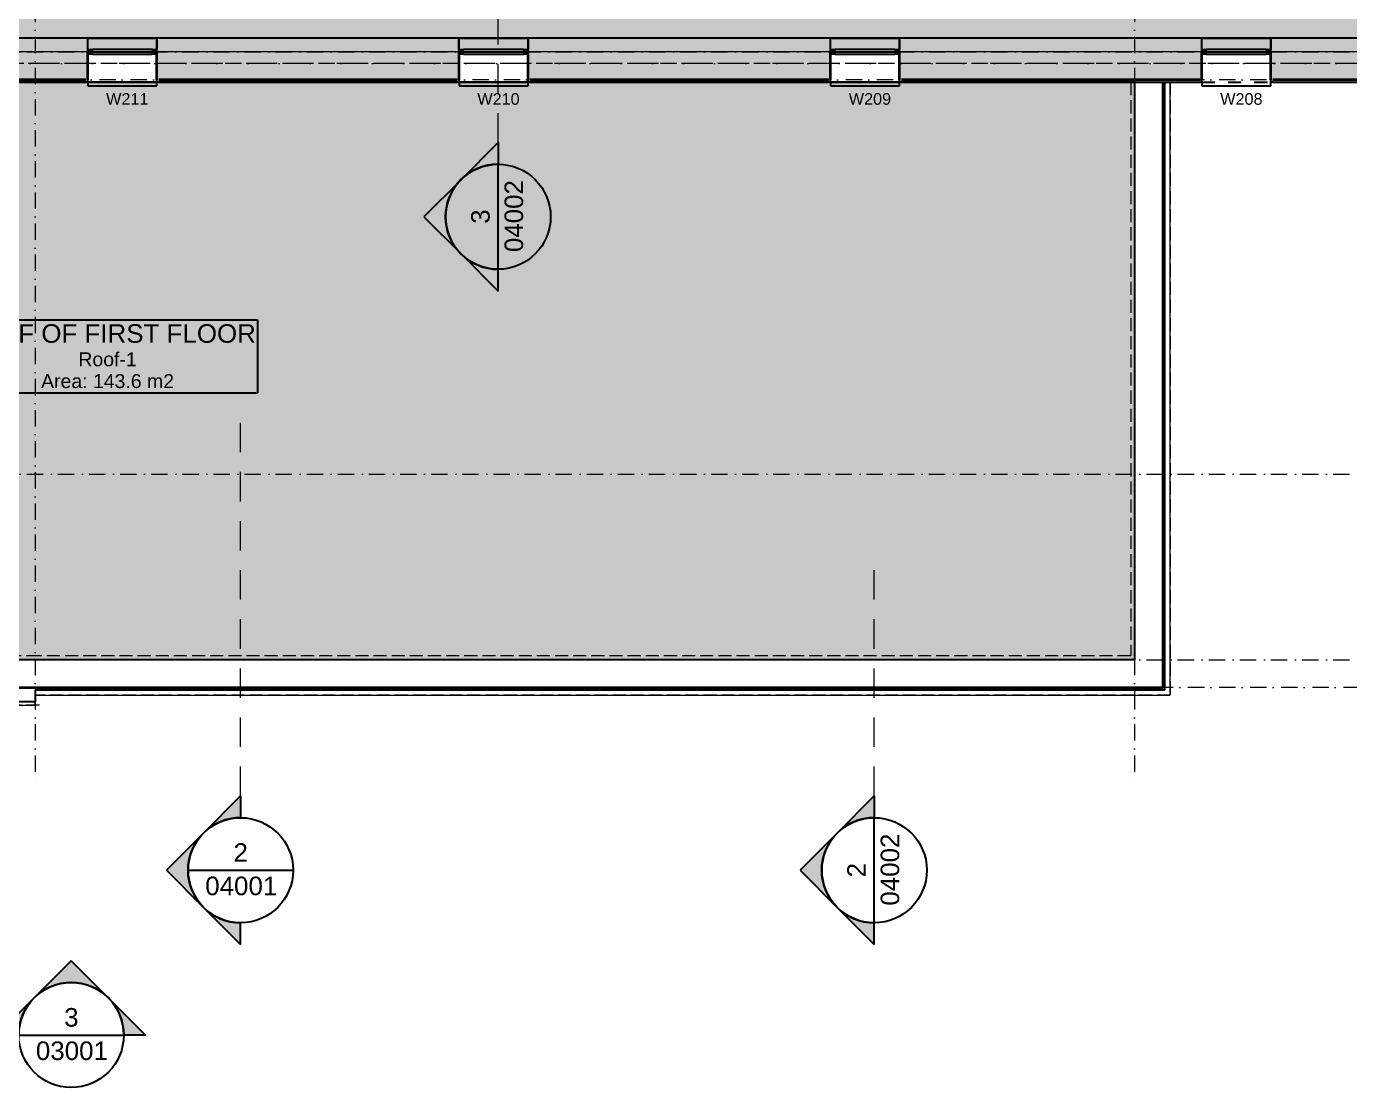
# Model space of a CAD drawing. Header units: millimetres. Extents: x -14278 to 103595, y -22378 to 34603.
# Drawn here: x 78146 to 92406, y -22378 to -10942 of the extents above; entities that cross this region are included whole.
import ezdxf
from ezdxf.enums import TextEntityAlignment as Align

# ---------------------------------------------------------------- set-up
doc = ezdxf.new("R2010")
doc.units = ezdxf.units.MM
doc.header["$MEASUREMENT"] = 0
for name, pattern in [('Dashed', [282.222223, 141.111112, -141.111112]), ('Dot & Dashed', [335.138881, 176.388884, -88.194442, 0, -70.555556]), ('Hidden Line', [195.611112, 141.111112, -54.5]), ('Long Dashed', [529.166651, 317.499995, -211.666656]), ('Wipeout_Contour', [1000, 0, -1000])]:
    doc.linetypes.add(name, pattern=pattern)
for name, color, linetype in [('A-Ee_40_20-M_GeneralFFAndEInternalFixed', 7, 'Continuous'), ('A-Zz_20_10_90-T_TextWindow', 7, 'Continuous'), ('A-Zz_60_50_30-P_MarkerElevation', 7, 'Continuous'), ('A-Zz_60_50_80-P_MarkerSection', 7, 'Continuous'), ('NewA-Ee_25_10-M_WallsExternal', 7, 'Continuous'), ('NewA-Ee_30_10-M_Roofs', 7, 'Continuous'), ('NewA-Ee_30_40-M_Floors', 7, 'Continuous'), ('NewA-SL-M_SpacesExternal', 7, 'Continuous'), ('NewA-SL-M_SpacesInternal', 7, 'Continuous'), ('NewA-Ss_30_25-M_CeilingAndSoffitSystems', 7, 'Continuous'), ('NewA-Zz_35_40_80-M_GridStructural', 7, 'Continuous'), ('NewA-Zz_50_90_00-M_GrossInternal', 7, 'Continuous'), ('NewA-Zz_60_50_90-P_VoidOpening', 7, 'Continuous')]:
    doc.layers.add(name, color=color, linetype=linetype)
doc.styles.add('GENERATED_STYLE_1', font='')
doc.styles.get('GENERATED_STYLE_1').set_extended_font_data('Arial')

# ---------------------------------------------------------------- blocks, each defined once
blk = doc.blocks.new('Beam_9_2', base_point=(90090, -17767))
at = {"layer": 'NewA-Ee_25_10-M_WallsExternal', "linetype": 'Continuous'}
for p, q in [((90090, -11542), (70390, -11542)), ((90090, -11542), (90090, -17767)), ((90090, -17767), (70390, -17767))]:
    blk.add_line(p, q, dxfattribs=at)
at = {"layer": 'NewA-Ee_25_10-M_WallsExternal', "color": 251, "linetype": 'Dot & Dashed', "lineweight": 13}
blk.add_line((90090, -17767), (70390, -17767), dxfattribs=at)
blk = doc.blocks.new('Slab_29_2', base_point=(94290, -11217))
at = {"layer": 'NewA-Ee_30_40-M_Floors', "linetype": 'Continuous', "lineweight": 13}
blk.add_hatch(color=254, dxfattribs=at).paths.add_polyline_path([(94290, -11217), (94290, -4920), (96739, -4920), (96739, -2668), (62190, -2668), (62190, -11217)])
at = {"layer": 'NewA-Ee_30_40-M_Floors', "color": 6, "linetype": 'Continuous', "lineweight": 13, "flags": 128}
blk.add_lwpolyline([(94290, -11217), (62190, -11217), (62190, -2668), (96739, -2668), (96739, -4920), (94290, -4920)], close=True, dxfattribs=at)
blk = doc.blocks.new('HALL_217_37_2', base_point=(65774, -10381))
at = {"layer": 'NewA-SL-M_SpacesInternal', "color": 253, "linetype": 'Continuous', "lineweight": 13}
blk.add_line((67539, -11067), (94290, -11067), dxfattribs=at)
at = {"layer": 'NewA-SL-M_SpacesInternal', "color": 5, "lineweight": 70, "style": 'GENERATED_STYLE_1'}
for tag, height, p in [('ROOM_NAME', 200, (65774, -10073)), ('ROOM_NUMBER', 150, (65774, -10376)), ('adj_text', 150, (65774, -10612))]:
    blk.add_attdef(tag, text='', height=height, dxfattribs=at).set_placement(p, align=Align.TOP_CENTER)
blk = doc.blocks.new('ROOF OF FIRST FLOOR_Roof-1_48_2', base_point=(79020, -14460))
at = {"layer": 'NewA-SL-M_SpacesExternal', "color": 253, "linetype": 'Continuous', "lineweight": 13}
for p, q in [((90473, -11542), (68014, -11542)), ((90473, -18150), (90473, -11542)), ((78240, -18257), (78240, -18150)), ((78240, -18150), (90473, -18150)), ((69899, -18257), (78240, -18257))]:
    blk.add_line(p, q, dxfattribs=at)
at = {"layer": 'NewA-SL-M_SpacesExternal', "linetype": 'Continuous'}
for p, q in [((77403, -14106), (80637, -14106)), ((80637, -14106), (80637, -14420)), ((80637, -14420), (80637, -14656)), ((80637, -14656), (80637, -14892)), ((77403, -14892), (80637, -14892))]:
    blk.add_line(p, q, dxfattribs=at)
at = {"layer": 'NewA-SL-M_SpacesExternal', "color": 5, "lineweight": 70, "style": 'GENERATED_STYLE_1'}
for tag, height, p in [('ROOM_NAME', 200, (79020, -14152)), ('ROOM_NUMBER', 150, (79020, -14455)), ('adj_text', 150, (79020, -14690))]:
    blk.add_attdef(tag, text='', height=height, dxfattribs=at).set_placement(p, align=Align.TOP_CENTER)
blk = doc.blocks.new('Slab_46_2', base_point=(94290, -11067))
at = {"layer": 'NewA-Ss_30_25-M_CeilingAndSoffitSystems', "linetype": 'Continuous', "lineweight": 0}
blk.add_hatch(color=255, dxfattribs=at).paths.add_polyline_path([(94290, -11067), (94290, -9772), (66013, -9772), (66013, -7311), (64713, -7311), (64713, -11072)])
at = {"layer": 'NewA-Ss_30_25-M_CeilingAndSoffitSystems', "color": 6, "linetype": 'Continuous', "lineweight": 13, "flags": 128}
blk.add_lwpolyline([(94290, -11067), (64713, -11072), (64713, -7311), (66013, -7311), (66013, -9772), (94290, -9772)], close=True, dxfattribs=at)
blk = doc.blocks.new('Window 19_4')
at = {"layer": 'NewA-Ee_25_10-M_WallsExternal', "linetype": 'Continuous', "lineweight": 13}
for points in [[(-372, 0), (-372, -50), (-322, -50), (-322, 0)], [(372, -50), (372, 0), (322, 0), (322, -50)]]:
    blk.add_hatch(color=104, dxfattribs=at).paths.add_polyline_path(points)
at = {"layer": 'NewA-Ee_25_10-M_WallsExternal', "linetype": 'Continuous'}
for p, q in [((-372, 300), (-372, 340)), ((-372, 340), (372, 340)), ((372, 340), (372, 300)), ((-322, 0), (322, 0)), ((-372, -25), (-372, -50)), ((-322, -25), (322, -25)), ((322, -50), (-322, -50)), ((372, -25), (372, -50)), ((-372, -175), (372, -175))]:
    blk.add_line(p, q, dxfattribs=at)
at = {"layer": 'NewA-Ee_25_10-M_WallsExternal', "linetype": 'Dashed'}
blk.add_line((-372, 300), (372, 300), dxfattribs=at)
at = {"layer": 'NewA-Ee_25_10-M_WallsExternal', "color": 24, "linetype": 'Continuous', "lineweight": 13}
for p, q in [((-372, 0), (-322, 0)), ((-322, 0), (-322, -50)), ((322, -50), (322, 0)), ((322, 0), (372, 0)), ((-322, -50), (-372, -50)), ((372, -50), (322, -50))]:
    blk.add_line(p, q, dxfattribs=at)
at = {"layer": 'NewA-Ee_25_10-M_WallsExternal', "color": 92, "linetype": 'Continuous', "lineweight": 35}
for p, q in [((-372, 0), (-372, -25)), ((372, 0), (372, -25))]:
    blk.add_line(p, q, dxfattribs=at)
blk = doc.blocks.new('Wall_71_2', base_point=(96890, -11217))
at = {"layer": 'NewA-Ee_25_10-M_WallsExternal', "linetype": 'Continuous', "lineweight": 13}
for points in [[(78794, -11067), (75561, -11067), (75561, -11083), (78794, -11083)], [(75561, -11147), (78794, -11147), (78794, -11083), (75561, -11083)], [(78794, -11067), (78794, -11192), (78807, -11192), (78807, -11067)], [(79564, -11067), (79551, -11067), (79551, -11192), (79564, -11192)], [(79564, -11083), (82795, -11083), (82795, -11067), (79564, -11067)], [(79564, -11147), (82795, -11147), (82795, -11083), (79564, -11083)], [(82795, -11067), (82795, -11192), (82808, -11192), (82808, -11067)], [(83565, -11067), (83552, -11067), (83552, -11192), (83565, -11192)], [(86798, -11067), (83565, -11067), (83565, -11083), (86798, -11083)], [(83565, -11147), (86798, -11147), (86798, -11083), (83565, -11083)], [(86798, -11067), (86798, -11192), (86811, -11192), (86811, -11067)], [(87568, -11067), (87555, -11067), (87555, -11192), (87568, -11192)], [(90802, -11067), (87568, -11067), (87568, -11083), (90802, -11083)], [(87568, -11147), (90802, -11147), (90802, -11083), (87568, -11083)], [(90802, -11067), (90802, -11192), (90815, -11192), (90815, -11067)], [(91572, -11067), (91559, -11067), (91559, -11192), (91572, -11192)], [(96739, -11067), (91572, -11067), (91572, -11083), (96756, -11083)], [(91572, -11147), (96819, -11147), (96756, -11083), (91572, -11083)], [(75561, -11192), (75548, -11192), (75548, -11217), (78807, -11217), (78807, -11192), (78794, -11192), (78794, -11147), (75561, -11147)], [(75548, -11217), (75548, -11242), (75568, -11242), (75568, -11517), (78787, -11517), (78787, -11242), (78807, -11242), (78807, -11217)], [(78787, -11542), (78807, -11542), (78807, -11242), (78787, -11242)], [(79551, -11217), (82808, -11217), (82808, -11192), (82795, -11192), (82795, -11147), (79564, -11147), (79564, -11192), (79551, -11192)], [(79551, -11242), (79571, -11242), (79571, -11517), (82788, -11517), (82788, -11242), (82808, -11242), (82808, -11217), (79551, -11217)], [(79571, -11542), (79571, -11242), (79551, -11242), (79551, -11542)], [(82788, -11542), (82808, -11542), (82808, -11242), (82788, -11242)], [(83565, -11192), (83552, -11192), (83552, -11217), (86811, -11217), (86811, -11192), (86798, -11192), (86798, -11147), (83565, -11147)], [(83552, -11242), (83572, -11242), (83572, -11517), (86791, -11517), (86791, -11242), (86811, -11242), (86811, -11217), (83552, -11217)], [(83572, -11542), (83572, -11242), (83552, -11242), (83552, -11542)], [(86791, -11542), (86811, -11542), (86811, -11242), (86791, -11242)], [(87555, -11192), (87555, -11217), (90815, -11217), (90815, -11192), (90802, -11192), (90802, -11147), (87568, -11147), (87568, -11192)], [(87555, -11217), (87555, -11242), (87576, -11242), (87576, -11517), (90795, -11517), (90795, -11242), (90815, -11242), (90815, -11217)], [(87576, -11542), (87576, -11242), (87555, -11242), (87555, -11542)], [(90795, -11542), (90815, -11542), (90815, -11242), (90795, -11242)], [(91559, -11192), (91559, -11217), (96890, -11217), (96819, -11147), (91572, -11147), (91572, -11192)], [(96890, -11217), (91559, -11217), (91559, -11242), (91579, -11242), (91579, -11517), (97190, -11517)], [(91579, -11542), (91579, -11242), (91559, -11242), (91559, -11542)], [(78787, -11522), (75568, -11522), (75568, -11542), (78787, -11542)], [(82788, -11522), (79571, -11522), (79571, -11542), (82788, -11542)], [(86791, -11522), (83572, -11522), (83572, -11542), (86791, -11542)], [(90795, -11522), (87576, -11522), (87576, -11542), (90795, -11542)], [(97194, -11522), (91579, -11522), (91579, -11542), (97214, -11542)]]:
    blk.add_hatch(color=6, dxfattribs=at).paths.add_polyline_path(points)
at = {"layer": 'NewA-Ee_25_10-M_WallsExternal', "linetype": 'Continuous'}
for p, q in [((78794, -11067), (78807, -11067)), ((78807, -11083), (78807, -11067)), ((78807, -11147), (78807, -11083)), ((79564, -11067), (79551, -11067)), ((79551, -11083), (79551, -11067)), ((79551, -11147), (79551, -11083)), ((82795, -11067), (82808, -11067)), ((82808, -11083), (82808, -11067)), ((82808, -11147), (82808, -11083)), ((83565, -11067), (83552, -11067)), ((83552, -11083), (83552, -11067)), ((83552, -11147), (83552, -11083)), ((86798, -11067), (86811, -11067)), ((86811, -11083), (86811, -11067)), ((86811, -11147), (86811, -11083)), ((87568, -11067), (87555, -11067)), ((87555, -11083), (87555, -11067)), ((87555, -11147), (87555, -11083)), ((90802, -11067), (90815, -11067)), ((90815, -11083), (90815, -11067)), ((90815, -11147), (90815, -11083)), ((91572, -11067), (91559, -11067)), ((91559, -11083), (91559, -11067)), ((91559, -11147), (91559, -11083)), ((78807, -11192), (78807, -11147)), ((78807, -11217), (78807, -11192)), ((79551, -11192), (79551, -11147)), ((79551, -11217), (79551, -11192)), ((82808, -11192), (82808, -11147)), ((82808, -11217), (82808, -11192)), ((83552, -11192), (83552, -11147)), ((83552, -11217), (83552, -11192)), ((86811, -11192), (86811, -11147)), ((86811, -11217), (86811, -11192)), ((87555, -11192), (87555, -11147)), ((87555, -11217), (87555, -11192)), ((90815, -11192), (90815, -11147)), ((90815, -11217), (90815, -11192)), ((91559, -11192), (91559, -11147)), ((91559, -11217), (91559, -11192)), ((78787, -11522), (75568, -11522)), ((78787, -11542), (78807, -11542)), ((78807, -11542), (78807, -11522)), ((79551, -11542), (79551, -11522)), ((79571, -11542), (79551, -11542)), ((82788, -11522), (79571, -11522)), ((82788, -11542), (82808, -11542)), ((82808, -11542), (82808, -11522)), ((83552, -11542), (83552, -11522)), ((83572, -11542), (83552, -11542)), ((86791, -11522), (83572, -11522)), ((86791, -11542), (86811, -11542)), ((86811, -11542), (86811, -11522)), ((87555, -11542), (87555, -11522)), ((87576, -11542), (87555, -11542)), ((90795, -11522), (87576, -11522)), ((90795, -11542), (90815, -11542)), ((90815, -11542), (90815, -11522)), ((91559, -11542), (91559, -11522)), ((91579, -11542), (91559, -11542)), ((97194, -11522), (91579, -11522))]:
    blk.add_line(p, q, dxfattribs=at)
at = {"layer": 'NewA-Ee_25_10-M_WallsExternal', "color": 92, "linetype": 'Continuous', "lineweight": 35}
for p, q in [((78807, -11242), (78807, -11217)), ((78807, -11517), (78807, -11242)), ((79551, -11242), (79551, -11217)), ((79551, -11517), (79551, -11242)), ((82808, -11242), (82808, -11217)), ((82808, -11517), (82808, -11242)), ((83552, -11242), (83552, -11217)), ((83552, -11517), (83552, -11242)), ((86811, -11242), (86811, -11217)), ((86811, -11517), (86811, -11242)), ((87555, -11242), (87555, -11217)), ((87555, -11517), (87555, -11242)), ((90815, -11242), (90815, -11217)), ((90815, -11517), (90815, -11242)), ((91559, -11242), (91559, -11217)), ((91559, -11517), (91559, -11242)), ((78787, -11517), (75568, -11517)), ((82788, -11517), (79571, -11517)), ((86791, -11517), (83572, -11517)), ((90795, -11517), (87576, -11517)), ((97190, -11517), (91579, -11517))]:
    blk.add_line(p, q, dxfattribs=at)
at = {"layer": 'NewA-Ee_25_10-M_WallsExternal', "linetype": 'Continuous', "flags": 128}
for points in [[(78794, -11067), (75561, -11067)], [(82795, -11067), (79564, -11067)], [(86798, -11067), (83565, -11067)], [(90802, -11067), (87568, -11067)], [(94290, -11067), (91572, -11067)], [(75568, -11542), (78787, -11542)], [(79571, -11542), (82788, -11542)], [(83572, -11542), (86791, -11542)], [(87576, -11542), (90795, -11542)], [(91579, -11542), (97214, -11542)]]:
    blk.add_lwpolyline(points, dxfattribs=at)
at = {"layer": 'NewA-Ee_25_10-M_WallsExternal', "linetype": 'Continuous', "xscale": -1, "zscale": 1000, "rotation": 180}
for p in [(79179, -11242), (83180, -11242), (87183, -11242), (91187, -11242)]:
    blk.add_blockref('Window 19_4', p, dxfattribs=at)
blk = doc.blocks.new('Wall_73_2', base_point=(70390, -17767))
at = {"color": 254, "linetype": 'Wipeout_Contour', "lineweight": 0, "ltscale": 305507.926298}
blk.add_wipeout([(78240, -17767), (70390, -17767), (70089, -18067), (78240, -18067)], dxfattribs=at).dxf.layer = 'NewA-Ee_25_10-M_WallsExternal'
at = {"layer": 'NewA-Ee_25_10-M_WallsExternal', "linetype": 'Continuous', "flags": 128}
blk.add_lwpolyline([(78240, -17767), (70390, -17767)], dxfattribs=at)
at = {"color": 254, "linetype": 'Wipeout_Contour', "lineweight": 0, "ltscale": 305282.426731}
blk.add_wipeout([(78240, -18072), (70085, -18072), (69940, -18217), (78240, -18217)], dxfattribs=at).dxf.layer = 'NewA-Ee_25_10-M_WallsExternal'
at = {"layer": 'NewA-Ee_25_10-M_WallsExternal', "linetype": 'Continuous'}
for p, q in [((78240, -18072), (70085, -18072)), ((78240, -18067), (70089, -18067))]:
    blk.add_line(p, q, dxfattribs=at)
at = {"layer": 'NewA-Ee_25_10-M_WallsExternal', "linetype": 'Continuous', "flags": 128}
for points in [[(78240, -18092), (78240, -18217)], [(69940, -18217), (78240, -18217)]]:
    blk.add_lwpolyline(points, dxfattribs=at)
blk = doc.blocks.new('Wall_74_2', base_point=(90090, -17767))
at = {"color": 254, "linetype": 'Wipeout_Contour', "lineweight": 0, "ltscale": 365951.762167}
blk.add_wipeout([(90090, -11542), (90090, -17767), (90390, -18067), (90390, -11542)], dxfattribs=at).dxf.layer = 'NewA-Ee_25_10-M_WallsExternal'
at = {"layer": 'NewA-Ee_25_10-M_WallsExternal', "linetype": 'Continuous', "flags": 128}
blk.add_lwpolyline([(90090, -11542), (90090, -17767)], dxfattribs=at)
at = {"color": 254, "linetype": 'Wipeout_Contour', "lineweight": 0, "ltscale": 366666.380504}
blk.add_wipeout([(90394, -11542), (90394, -18072), (90414, -18092), (90414, -11542)], dxfattribs=at).dxf.layer = 'NewA-Ee_25_10-M_WallsExternal'
at = {"layer": 'NewA-Ee_25_10-M_WallsExternal', "linetype": 'Continuous'}
for p, q in [((90390, -11542), (90390, -18067)), ((90394, -11542), (90394, -18072))]:
    blk.add_line(p, q, dxfattribs=at)
at = {"layer": 'NewA-Ee_25_10-M_WallsExternal', "linetype": 'Continuous', "flags": 128}
for points in [[(90090, -11542), (90390, -11542)], [(90394, -11542), (90414, -11542)], [(90414, -18092), (90414, -11542)]]:
    blk.add_lwpolyline(points, dxfattribs=at)
blk = doc.blocks.new('Wall_132_2', base_point=(78240, -17767))
at = {"color": 254, "linetype": 'Wipeout_Contour', "lineweight": 0, "ltscale": 344532.434043}
blk.add_wipeout([(90090, -17767), (78240, -17767), (78240, -18067), (90390, -18067)], dxfattribs=at).dxf.layer = 'NewA-Ee_25_10-M_WallsExternal'
at = {"layer": 'NewA-Ee_25_10-M_WallsExternal', "linetype": 'Continuous', "flags": 128}
blk.add_lwpolyline([(90090, -17767), (78240, -17767)], dxfattribs=at)
at = {"color": 254, "linetype": 'Wipeout_Contour', "lineweight": 0, "ltscale": 344993.659431}
blk.add_wipeout([(90394, -18072), (78240, -18072), (78240, -18092), (90414, -18092)], dxfattribs=at).dxf.layer = 'NewA-Ee_25_10-M_WallsExternal'
at = {"layer": 'NewA-Ee_25_10-M_WallsExternal', "linetype": 'Continuous'}
for p, q in [((90390, -18067), (78240, -18067)), ((90394, -18072), (78240, -18072))]:
    blk.add_line(p, q, dxfattribs=at)
at = {"layer": 'NewA-Ee_25_10-M_WallsExternal', "linetype": 'Continuous', "flags": 128}
blk.add_lwpolyline([(78240, -18092), (90414, -18092)], dxfattribs=at)
blk = doc.blocks.new('Standard grid marker')
at = {"layer": 'NewA-Zz_35_40_80-M_GridStructural', "color": 6, "linetype": 'Dot & Dashed', "lineweight": 13}
for p, q in [((1000, 0), (18131, 0)), ((18131, 0), (19131, 0)), ((1000, 0), (0, 0))]:
    blk.add_line(p, q, dxfattribs=at)
at = {"layer": 'NewA-Zz_35_40_80-M_GridStructural', "linetype": 'Continuous'}
blk.add_circle((-250, 0), 250, dxfattribs=at)
at = {"layer": 'NewA-Zz_35_40_80-M_GridStructural', "color": 6, "linetype": 'Dot & Dashed', "lineweight": 13}
blk.add_point((1000, 0), dxfattribs=at)
blk.add_point((1000, 0), dxfattribs=at)
at = {"layer": 'NewA-Zz_35_40_80-M_GridStructural', "style": 'GENERATED_STYLE_1'}
blk.add_attdef('AC_MarkerText_1', text='', height=250, rotation=90, dxfattribs=at).set_placement((-250, 14), align=Align.MIDDLE_CENTER)
blk = doc.blocks.new('Standard grid marker_2')
at = {"layer": 'NewA-Zz_35_40_80-M_GridStructural', "color": 6, "linetype": 'Dot & Dashed', "lineweight": 13}
blk.add_line((1000, 0), (40176, 0), dxfattribs=at)
at = {"layer": 'NewA-Zz_35_40_80-M_GridStructural', "style": 'GENERATED_STYLE_1'}
blk.add_attdef('AC_MarkerText_1', text='', height=250, dxfattribs=at).set_placement((41426, 14), align=Align.MIDDLE_CENTER)
blk = doc.blocks.new('Standard grid marker_4')
at = {"layer": 'NewA-Zz_35_40_80-M_GridStructural', "color": 6, "linetype": 'Dot & Dashed', "lineweight": 13}
blk.add_line((1000, 0), (40176, 0), dxfattribs=at)
blk = doc.blocks.new('Beam_12_2', base_point=(90090, -17767))
at = {"layer": 'NewA-Ee_25_10-M_WallsExternal', "color": 6, "linetype": 'Hidden Line', "lineweight": 13}
for p, q in [((90048, -17725), (78240, -17725)), ((90473, -18150), (78240, -18150))]:
    blk.add_line(p, q, dxfattribs=at)
at = {"layer": 'NewA-Ee_25_10-M_WallsExternal', "color": 251, "linetype": 'Dot & Dashed', "lineweight": 13}
blk.add_line((90090, -17767), (78240, -17767), dxfattribs=at)
blk = doc.blocks.new('Beam_13_2', base_point=(90090, -11542))
at = {"layer": 'NewA-Ee_25_10-M_WallsExternal', "color": 6, "linetype": 'Hidden Line', "lineweight": 13}
for p, q in [((90048, -11542), (90048, -17725)), ((90048, -11542), (90473, -11542)), ((90473, -11542), (90473, -18150))]:
    blk.add_line(p, q, dxfattribs=at)
at = {"layer": 'NewA-Ee_25_10-M_WallsExternal', "color": 251, "linetype": 'Dot & Dashed', "lineweight": 13}
blk.add_line((90090, -11542), (90090, -17767), dxfattribs=at)
blk = doc.blocks.new('Beam_15_2', base_point=(78285, -17767))
at = {"layer": 'NewA-Ee_25_10-M_WallsExternal', "color": 251, "linetype": 'Dot & Dashed', "lineweight": 13}
blk.add_line((78285, -17767), (70390, -17767), dxfattribs=at)
at = {"layer": 'NewA-Ee_25_10-M_WallsExternal', "color": 6, "linetype": 'Hidden Line', "lineweight": 13}
for p, q in [((78285, -17725), (70431, -17725)), ((78285, -18257), (69899, -18257))]:
    blk.add_line(p, q, dxfattribs=at)
blk = doc.blocks.new('Beam_16_2', base_point=(96890, -11217))
at = {"layer": 'NewA-Ee_30_10-M_Roofs', "color": 251, "linetype": 'Dot & Dashed', "lineweight": 13}
blk.add_line((96890, -11217), (62040, -11217), dxfattribs=at)
at = {"layer": 'NewA-Ee_30_10-M_Roofs', "color": 6, "linetype": 'Hidden Line', "lineweight": 13}
blk.add_line((96890, -11217), (62040, -11217), dxfattribs=at)
blk = doc.blocks.new('Cutting Plane_15_2', base_point=(83229, -12994))
at = {"layer": 'A-Zz_60_50_80-P_MarkerSection', "linetype": 'Continuous'}
for points in [[(83229, -12194), (83229, -12428, 0.198912), (82829, -12594)], [(82829, -13394, -0.414214), (82829, -12594), (82429, -12994)], [(83229, -13794), (83229, -13559, -0.198912), (82829, -13394)]]:
    blk.add_hatch(color=256, dxfattribs=at).paths.add_polyline_path(points)
at = {"layer": 'A-Zz_60_50_80-P_MarkerSection', "color": 6, "linetype": 'Long Dashed', "lineweight": 13}
blk.add_line((83229, -12194), (83229, -10381), dxfattribs=at)
at = {"layer": 'A-Zz_60_50_80-P_MarkerSection', "linetype": 'Continuous'}
for p, q in [((82829, -12594), (83229, -12194)), ((83229, -12194), (83229, -12428)), ((83229, -13559), (83229, -12428)), ((82829, -12594), (82429, -12994)), ((82429, -12994), (82829, -13394)), ((82829, -13394), (83229, -13794)), ((83229, -13794), (83229, -13559))]:
    blk.add_line(p, q, dxfattribs=at)
blk.add_circle((83229, -12994), 566, dxfattribs=at)
for start, end in [(90, 135), (135, 225), (225, 270)]:
    blk.add_arc((83229, -12994), 566, start, end, dxfattribs=at)
at = {"layer": 'A-Zz_60_50_80-P_MarkerSection', "char_height": 200, "attachment_point": 7, "rotation": 90, "style": 'GENERATED_STYLE_1'}
for s, insert in [('\\A1;{\\fArial|b0|i0|c0|p34;04002}', (83501, -13375)), ('\\A1;{\\fArial|b0|i0|c0|p34;3}', (83141, -13070))]:
    blk.add_mtext(s, dxfattribs=dict(at, insert=insert))
blk = doc.blocks.new('Cutting Plane_17_2', base_point=(87283, -20036))
at = {"layer": 'A-Zz_60_50_80-P_MarkerSection', "linetype": 'Continuous'}
for points in [[(87283, -19236), (87283, -19471, 0.198912), (86883, -19636)], [(86883, -20436, -0.414214), (86883, -19636), (86483, -20036)], [(87283, -20836), (87283, -20602, -0.198912), (86883, -20436)]]:
    blk.add_hatch(color=256, dxfattribs=at).paths.add_polyline_path(points)
at = {"layer": 'A-Zz_60_50_80-P_MarkerSection', "color": 6, "linetype": 'Long Dashed', "lineweight": 13}
blk.add_line((87283, -19236), (87283, -16624), dxfattribs=at)
at = {"layer": 'A-Zz_60_50_80-P_MarkerSection', "linetype": 'Continuous'}
for p, q in [((86883, -19636), (87283, -19236)), ((87283, -19236), (87283, -19471)), ((87283, -20602), (87283, -19471)), ((86883, -19636), (86483, -20036)), ((86483, -20036), (86883, -20436)), ((86883, -20436), (87283, -20836)), ((87283, -20836), (87283, -20602))]:
    blk.add_line(p, q, dxfattribs=at)
blk.add_circle((87283, -20036), 566, dxfattribs=at)
for start, end in [(90, 135), (135, 225), (225, 270)]:
    blk.add_arc((87283, -20036), 566, start, end, dxfattribs=at)
at = {"layer": 'A-Zz_60_50_80-P_MarkerSection', "char_height": 200, "attachment_point": 7, "rotation": 90, "style": 'GENERATED_STYLE_1'}
for s, insert in [('\\A1;{\\fArial|b0|i0|c0|p34;04002}', (87555, -20418)), ('\\A1;{\\fArial|b0|i0|c0|p34;2}', (87192, -20113))]:
    blk.add_mtext(s, dxfattribs=dict(at, insert=insert))
blk = doc.blocks.new('Elevation_8_2', base_point=(54227, -21813))
at = {"layer": 'A-Zz_60_50_30-P_MarkerElevation', "linetype": 'Continuous'}
for points in [[(78228, -21413, -0.414214), (79028, -21413), (78628, -21013)], [(77828, -21813), (78062, -21813, -0.198912), (78228, -21413)], [(79428, -21813), (79194, -21813, 0.198912), (79028, -21413)]]:
    blk.add_hatch(color=256, dxfattribs=at).paths.add_polyline_path(points)
for p, q in [((78628, -21013), (78228, -21413)), ((79028, -21413), (78628, -21013)), ((78228, -21413), (77828, -21813)), ((79028, -21413), (79428, -21813)), ((77828, -21813), (78062, -21813)), ((78062, -21813), (79194, -21813)), ((79428, -21813), (79194, -21813))]:
    blk.add_line(p, q, dxfattribs=at)
blk.add_circle((78628, -21813), 566, dxfattribs=at)
for start, end in [(45, 135), (135, 180), (0, 45)]:
    blk.add_arc((78628, -21813), 566, start, end, dxfattribs=at)
at = {"layer": 'A-Zz_60_50_30-P_MarkerElevation', "char_height": 200, "attachment_point": 7, "style": 'GENERATED_STYLE_1'}
for s, insert in [('\\A1;{\\fArial|b0|i0|c0|p34;3}', (78552, -21725)), ('\\A1;{\\fArial|b0|i0|c0|p34;03001}', (78247, -22085))]:
    blk.add_mtext(s, dxfattribs=dict(at, insert=insert))
blk = doc.blocks.new('Label_152_2', base_point=(90815, -11582))
at = {"layer": 'A-Zz_20_10_90-T_TextWindow', "insert": (91240, -11661), "char_height": 125, "attachment_point": 2, "style": 'GENERATED_STYLE_1'}
blk.add_mtext('\\fArial|b0|i0|c0|p34;W208\\fArial|b0|i0|c0|p34;\\fArial|b0|i0|c0|p34;\\fArial|b0|i0|c0|p34;\\fArial|b0|i0|c0|p34;\\fArial|b0|i0|c0|p34;\\fArial|b0|i0|c0|p34;\\fArial|b0|i0|c0|p34;\\fArial|b0|i0|c0|p34;\\fArial|b0|i0|c0|p34;\\fArial|b0|i0|c0|p34;\\fArial|b0|i0|c0|p34;\\fArial|b0|i0|c0|p34;\\fArial|b0|i0|c0|p34;\\fArial|b0|i0|c0|p34;\\fArial|b0|i0|c0|p34;\\fArial|b0|i0|c0|p34;\\fArial|b0|i0|c0|p34;\\fArial|b0|i0|c0|p34;\\fArial|b0|i0|c0|p34;\\fArial|b0|i0|c0|p34;\\fArial|b0|i0|c0|p34;\\fArial|b0|i0|c0|p34;\\fArial|b0|i0|c0|p34;\\fArial|b0|i0|c0|p34;\\fArial|b0|i0|c0|p34;\\fArial|b0|i0|c0|p34;\\fArial|b0|i0|c0|p34;\\fArial|b0|i0|c0|p34;\\fArial|b0|i0|c0|p34;}', dxfattribs=at)
blk = doc.blocks.new('Label_153_2', base_point=(86811, -11582))
at = {"layer": 'A-Zz_20_10_90-T_TextWindow', "insert": (87236, -11661), "char_height": 125, "attachment_point": 2, "style": 'GENERATED_STYLE_1'}
blk.add_mtext('\\fArial|b0|i0|c0|p34;W209\\fArial|b0|i0|c0|p34;\\fArial|b0|i0|c0|p34;\\fArial|b0|i0|c0|p34;\\fArial|b0|i0|c0|p34;\\fArial|b0|i0|c0|p34;\\fArial|b0|i0|c0|p34;\\fArial|b0|i0|c0|p34;\\fArial|b0|i0|c0|p34;\\fArial|b0|i0|c0|p34;\\fArial|b0|i0|c0|p34;\\fArial|b0|i0|c0|p34;\\fArial|b0|i0|c0|p34;\\fArial|b0|i0|c0|p34;\\fArial|b0|i0|c0|p34;\\fArial|b0|i0|c0|p34;\\fArial|b0|i0|c0|p34;\\fArial|b0|i0|c0|p34;\\fArial|b0|i0|c0|p34;\\fArial|b0|i0|c0|p34;\\fArial|b0|i0|c0|p34;\\fArial|b0|i0|c0|p34;\\fArial|b0|i0|c0|p34;\\fArial|b0|i0|c0|p34;\\fArial|b0|i0|c0|p34;\\fArial|b0|i0|c0|p34;\\fArial|b0|i0|c0|p34;\\fArial|b0|i0|c0|p34;\\fArial|b0|i0|c0|p34;\\fArial|b0|i0|c0|p34;}', dxfattribs=at)
blk = doc.blocks.new('Label_154_2', base_point=(82808, -11582))
at = {"layer": 'A-Zz_20_10_90-T_TextWindow', "insert": (83233, -11661), "char_height": 125, "attachment_point": 2, "style": 'GENERATED_STYLE_1'}
blk.add_mtext('\\fArial|b0|i0|c0|p34;W210\\fArial|b0|i0|c0|p34;\\fArial|b0|i0|c0|p34;\\fArial|b0|i0|c0|p34;\\fArial|b0|i0|c0|p34;\\fArial|b0|i0|c0|p34;\\fArial|b0|i0|c0|p34;\\fArial|b0|i0|c0|p34;\\fArial|b0|i0|c0|p34;\\fArial|b0|i0|c0|p34;\\fArial|b0|i0|c0|p34;\\fArial|b0|i0|c0|p34;\\fArial|b0|i0|c0|p34;\\fArial|b0|i0|c0|p34;\\fArial|b0|i0|c0|p34;\\fArial|b0|i0|c0|p34;\\fArial|b0|i0|c0|p34;\\fArial|b0|i0|c0|p34;\\fArial|b0|i0|c0|p34;\\fArial|b0|i0|c0|p34;\\fArial|b0|i0|c0|p34;\\fArial|b0|i0|c0|p34;\\fArial|b0|i0|c0|p34;\\fArial|b0|i0|c0|p34;\\fArial|b0|i0|c0|p34;\\fArial|b0|i0|c0|p34;\\fArial|b0|i0|c0|p34;\\fArial|b0|i0|c0|p34;\\fArial|b0|i0|c0|p34;\\fArial|b0|i0|c0|p34;}', dxfattribs=at)
blk = doc.blocks.new('Label_155_2', base_point=(78807, -11582))
at = {"layer": 'A-Zz_20_10_90-T_TextWindow', "insert": (79232, -11661), "char_height": 125, "attachment_point": 2, "style": 'GENERATED_STYLE_1'}
blk.add_mtext('\\fArial|b0|i0|c0|p34;W211\\fArial|b0|i0|c0|p34;\\fArial|b0|i0|c0|p34;\\fArial|b0|i0|c0|p34;\\fArial|b0|i0|c0|p34;\\fArial|b0|i0|c0|p34;\\fArial|b0|i0|c0|p34;\\fArial|b0|i0|c0|p34;\\fArial|b0|i0|c0|p34;\\fArial|b0|i0|c0|p34;\\fArial|b0|i0|c0|p34;\\fArial|b0|i0|c0|p34;\\fArial|b0|i0|c0|p34;\\fArial|b0|i0|c0|p34;\\fArial|b0|i0|c0|p34;\\fArial|b0|i0|c0|p34;\\fArial|b0|i0|c0|p34;\\fArial|b0|i0|c0|p34;\\fArial|b0|i0|c0|p34;\\fArial|b0|i0|c0|p34;\\fArial|b0|i0|c0|p34;\\fArial|b0|i0|c0|p34;\\fArial|b0|i0|c0|p34;\\fArial|b0|i0|c0|p34;\\fArial|b0|i0|c0|p34;\\fArial|b0|i0|c0|p34;\\fArial|b0|i0|c0|p34;\\fArial|b0|i0|c0|p34;\\fArial|b0|i0|c0|p34;\\fArial|b0|i0|c0|p34;}', dxfattribs=at)
blk = doc.blocks.new('Cutting Plane_22_2', base_point=(80453, -20036))
at = {"layer": 'A-Zz_60_50_80-P_MarkerSection', "linetype": 'Continuous'}
for points in [[(80453, 2348), (80453, 2114, 0.198912), (80053, 1948)], [(80053, 1948, 0.414214), (80053, 1148), (79653, 1548)], [(80453, 748), (80453, 982, -0.198912), (80053, 1148)], [(80453, -19236), (80453, -19471, 0.198912), (80053, -19636)], [(80053, -20436, -0.414214), (80053, -19636), (79653, -20036)], [(80453, -20836), (80453, -20602, -0.198912), (80053, -20436)]]:
    blk.add_hatch(color=256, dxfattribs=at).paths.add_polyline_path(points)
for p, q in [((80053, 1948), (80453, 2348)), ((80453, 2348), (80453, 2114)), ((79653, 1548), (80053, 1948)), ((80053, 1148), (79653, 1548)), ((81019, 1548), (79888, 1548)), ((80053, 1148), (80453, 748)), ((80453, 748), (80453, 982)), ((80053, -19636), (80453, -19236)), ((80453, -19236), (80453, -19471)), ((80053, -19636), (79653, -20036)), ((79653, -20036), (80053, -20436)), ((79888, -20036), (81019, -20036)), ((80053, -20436), (80453, -20836)), ((80453, -20836), (80453, -20602))]:
    blk.add_line(p, q, dxfattribs=at)
at = {"layer": 'A-Zz_60_50_80-P_MarkerSection', "color": 6, "linetype": 'Long Dashed', "lineweight": 13}
for p, q in [((80453, -3452), (80453, 748)), ((80453, -19236), (80453, -15036))]:
    blk.add_line(p, q, dxfattribs=at)
at = {"layer": 'A-Zz_60_50_80-P_MarkerSection', "linetype": 'Continuous'}
for centre in [(80453, 1548), (80453, -20036)]:
    blk.add_circle(centre, 566, dxfattribs=at)
for centre, start, end in [((80453, 1548), 90, 135), ((80453, 1548), 135, 225), ((80453, 1548), 225, 270), ((80453, -20036), 90, 135), ((80453, -20036), 135, 225), ((80453, -20036), 225, 270)]:
    blk.add_arc(centre, 566, start, end, dxfattribs=at)
at = {"layer": 'A-Zz_60_50_80-P_MarkerSection', "char_height": 200, "style": 'GENERATED_STYLE_1'}
for s, insert, attachment_point in [('\\A1;{\\fArial|b0|i0|c0|p34;2}', (80529, 1639), 9), ('\\A1;{\\fArial|b0|i0|c0|p34;04001}', (80835, 1276), 9), ('\\A1;{\\fArial|b0|i0|c0|p34;2}', (80377, -19945), 7), ('\\A1;{\\fArial|b0|i0|c0|p34;04001}', (80072, -20308), 7)]:
    blk.add_mtext(s, dxfattribs=dict(at, insert=insert, attachment_point=attachment_point))
blk = doc.blocks.new('Beam_18_2', base_point=(96890, -11341))
at = {"layer": 'NewA-Zz_60_50_90-P_VoidOpening', "color": 251, "linetype": 'Dot & Dashed', "lineweight": 13}
blk.add_line((96890, -11341), (62040, -11341), dxfattribs=at)
at = {"layer": 'NewA-Zz_60_50_90-P_VoidOpening', "color": 6, "linetype": 'Hidden Line', "lineweight": 13}
blk.add_line((96890, -11341), (62040, -11341), dxfattribs=at)

msp = doc.modelspace()

# ---------------------------------------------------------------- hatches: boundary and pattern name
at = {"layer": 'A-Ee_40_20-M_GeneralFFAndEInternalFixed', "linetype": 'Continuous', "lineweight": 13}
msp.add_hatch(color=9, dxfattribs=at).paths.add_polyline_path([(68014.4, -11542.2), (90089.5, -11542.2), (90089.5, -17767.3), (70389.5, -17767.3), (70389.5, -14675.5), (68014.4, -14675.5)])
at = {"layer": 'NewA-Zz_50_90_00-M_GrossInternal', "linetype": 'Continuous', "lineweight": 140}
msp.add_hatch(color=1, dxfattribs=at).paths.add_polyline_path([(62189.8, -2667.5), (96739.2, -2667.5), (96739.2, -11067), (67539.2, -11067), (67539.2, -15617), (64089.8, -15617), (64089.8, -11067), (62189.8, -11067)])

# ---------------------------------------------------------------- linework, layer by layer
at = {"layer": 'A-Ee_40_20-M_GeneralFFAndEInternalFixed', "linetype": 'Continuous', "flags": 128}
msp.add_lwpolyline([(68014.4, -11542.2), (90089.5, -11542.2), (90089.5, -17767.3), (70389.5, -17767.3), (70389.5, -14675.5), (68014.4, -14675.5)], close=True, dxfattribs=at)
at = {"layer": 'NewA-Zz_50_90_00-M_GrossInternal', "linetype": 'Continuous', "flags": 128}
msp.add_lwpolyline([(62189.8, -2667.5), (96739.2, -2667.5), (96739.2, -11067), (67539.2, -11067), (67539.2, -15617), (64089.8, -15617), (64089.8, -11067), (62189.8, -11067)], close=True, dxfattribs=at)

# ---------------------------------------------------------------- block references
at = {"layer": 'A-Zz_20_10_90-T_TextWindow', "color": 6, "linetype": 'Continuous', "lineweight": 13}
for name, p in [('Label_155_2', (78806.9, -11582.2)), ('Label_154_2', (82808.1, -11582.2)), ('Label_153_2', (86811.4, -11582.2)), ('Label_152_2', (90814.8, -11582.2))]:
    msp.add_blockref(name, p, dxfattribs=at)
at = {"layer": 'A-Zz_60_50_30-P_MarkerElevation', "color": 82, "lineweight": 13}
msp.add_blockref('Elevation_8_2', (54226.9, -21812.7), dxfattribs=at)
at = {"layer": 'A-Zz_60_50_80-P_MarkerSection', "color": 6, "lineweight": 13}
msp.add_blockref('Cutting Plane_15_2', (83229.2, -12993.7), dxfattribs=at)
at = {"layer": 'NewA-Ee_25_10-M_WallsExternal', "color": 92, "lineweight": 35}
msp.add_blockref('Wall_71_2', (96889.5, -11217.3), dxfattribs=at)
at = {"layer": 'NewA-Ee_25_10-M_WallsExternal', "color": 6, "lineweight": 13}
msp.add_blockref('Beam_9_2', (90089.5, -17767.3), dxfattribs=at)
at = {"layer": 'NewA-Ee_30_10-M_Roofs', "color": 6, "lineweight": 13}
msp.add_blockref('Beam_16_2', (96889.5, -11217.3), dxfattribs=at)
at = {"layer": 'NewA-Ee_30_40-M_Floors', "color": 6, "linetype": 'Continuous', "lineweight": 13}
msp.add_blockref('Slab_29_2', (94289.5, -11216.8), dxfattribs=at)
at = {"layer": 'NewA-SL-M_SpacesExternal', "linetype": 'Continuous'}
msp.add_blockref('ROOF OF FIRST FLOOR_Roof-1_48_2', (79019.7, -14459.6), dxfattribs=at).add_auto_attribs({'ROOM_NAME': 'ROOF OF FIRST FLOOR', 'ROOM_NUMBER': 'Roof-1', 'adj_text': 'Area: 143.6 m2'})
at = {"layer": 'NewA-SL-M_SpacesInternal', "linetype": 'Continuous'}
msp.add_blockref('HALL_217_37_2', (65773.5, -10381.3), dxfattribs=at)
at = {"layer": 'NewA-Ss_30_25-M_CeilingAndSoffitSystems', "color": 6, "linetype": 'Continuous', "lineweight": 13}
msp.add_blockref('Slab_46_2', (94289.5, -11067), dxfattribs=at)
at = {"layer": 'NewA-Zz_35_40_80-M_GridStructural', "color": 1, "linetype": 'Continuous', "lineweight": 18, "zscale": 1000}
msp.add_blockref('Standard grid marker_2', (60387.2, -11217.3), dxfattribs=at)
at = {"layer": 'NewA-Zz_60_50_90-P_VoidOpening', "color": 6, "lineweight": 13}
msp.add_blockref('Beam_18_2', (96889.5, -11340.6), dxfattribs=at)

# ---------------------------------------------------------------- next in the draw order: block references
at = {"layer": 'NewA-Ee_25_10-M_WallsExternal', "color": 92, "lineweight": 35}
for name, p in [('Wall_74_2', (90089.5, -17767.3)), ('Wall_73_2', (70389.5, -17767.3))]:
    msp.add_blockref(name, p, dxfattribs=at)

# ---------------------------------------------------------------- next in the draw order: block references
msp.add_blockref('Wall_132_2', (78239.5, -17767.3), dxfattribs=at)
at = {"layer": 'NewA-Zz_35_40_80-M_GridStructural', "color": 1, "linetype": 'Continuous', "lineweight": 18, "zscale": 1000, "rotation": 180}
msp.add_blockref('Standard grid marker_4', (101562.8, -11517.3), dxfattribs=at)
at = {"layer": 'NewA-Zz_35_40_80-M_GridStructural', "color": 1, "linetype": 'Continuous', "lineweight": 18, "zscale": 1000}
msp.add_blockref('Standard grid marker_2', (60387.2, -15767.3), dxfattribs=at)

# ---------------------------------------------------------------- next in the draw order: block references
at = {"layer": 'A-Zz_60_50_80-P_MarkerSection', "color": 6, "lineweight": 13}
for name, p in [('Cutting Plane_22_2', (80453.2, -20036.2)), ('Cutting Plane_17_2', (87282.9, -20036.2))]:
    msp.add_blockref(name, p, dxfattribs=at)
at = {"layer": 'NewA-Ee_25_10-M_WallsExternal', "color": 6, "lineweight": 13}
for name, p in [('Beam_13_2', (90089.5, -11542.2)), ('Beam_15_2', (78284.8, -17767.3)), ('Beam_12_2', (90089.5, -17767.3))]:
    msp.add_blockref(name, p, dxfattribs=at)
at = {"layer": 'NewA-Zz_35_40_80-M_GridStructural', "color": 1, "linetype": 'Continuous', "lineweight": 18}
ref = msp.add_blockref('Standard grid marker', (78239.5, 3), dxfattribs=dict(at, zscale=1000, rotation=270))
ref.add_attrib('AC_MarkerText_1', '5', dxfattribs={"color": 7, "height": 250, "rotation": 360, "style": 'GENERATED_STYLE_1'}).set_placement((78239.5, 265.2), align=Align.MIDDLE_CENTER)
ref = msp.add_blockref('Standard grid marker', (90089.5, 3), dxfattribs=dict(at, zscale=1000, rotation=270))
ref.add_attrib('AC_MarkerText_1', '6', dxfattribs={"color": 7, "height": 250, "rotation": 360, "style": 'GENERATED_STYLE_1'}).set_placement((90089.5, 265.2), align=Align.MIDDLE_CENTER)
at = {"layer": 'NewA-Zz_35_40_80-M_GridStructural', "color": 1, "linetype": 'Continuous', "lineweight": 18, "zscale": 1000}
msp.add_blockref('Standard grid marker_2', (60387.2, -17767.3), dxfattribs=at)
at = {"layer": 'NewA-Zz_35_40_80-M_GridStructural', "color": 1, "linetype": 'Continuous', "lineweight": 18, "zscale": 1000, "rotation": 180}
msp.add_blockref('Standard grid marker_4', (101562.8, -18067.3), dxfattribs=at)

doc.saveas('drawing.dxf')
